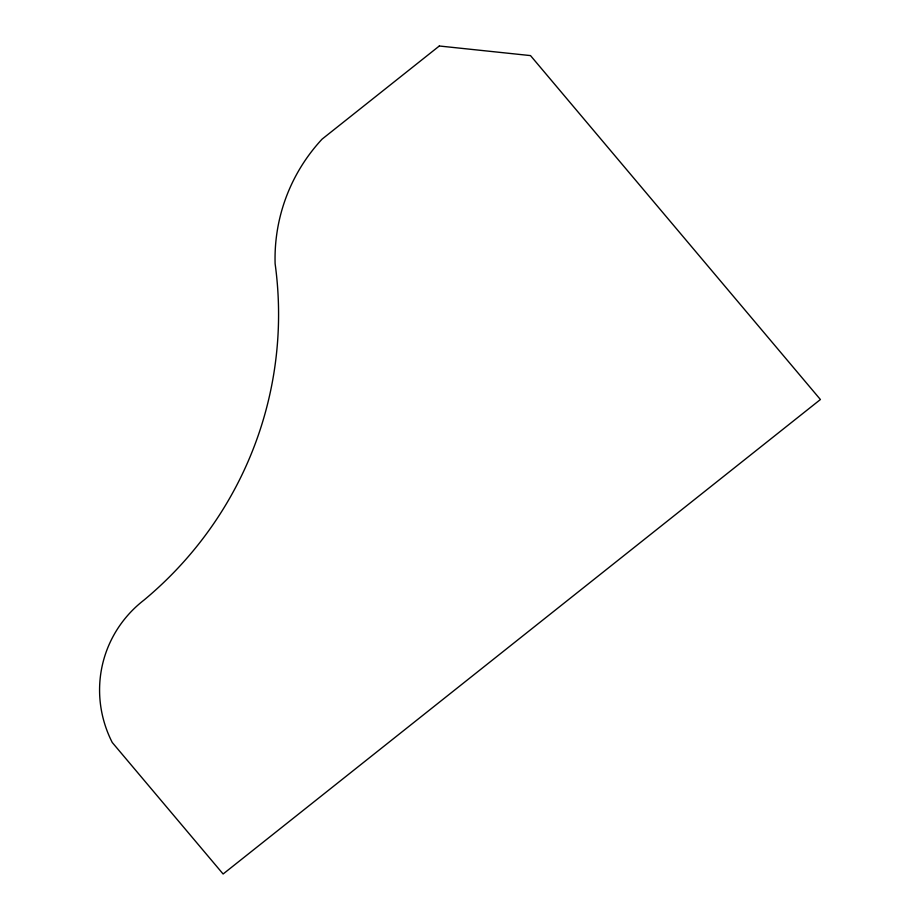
<?xml version="1.0" encoding="UTF-8"?>
<svg xmlns="http://www.w3.org/2000/svg" width="920" height="920" viewBox="0 0 920 920"><rect width="100%" height="100%" fill="white"/><g stroke="black" fill="none" stroke-linecap="round" stroke-linejoin="round"><path stroke-width="1.38" d="M439.311 46L322.058 139.15A185.943 180.262 15.9 0 0 275.114 263.707A392.805 380.799 15.9 0 1 143.968 600.105A120.071 116.403 15.9 0 0 112.251 742.486L223.111 874L820.41 399.522L530.506 55.591L439.311 46"/></g></svg>
